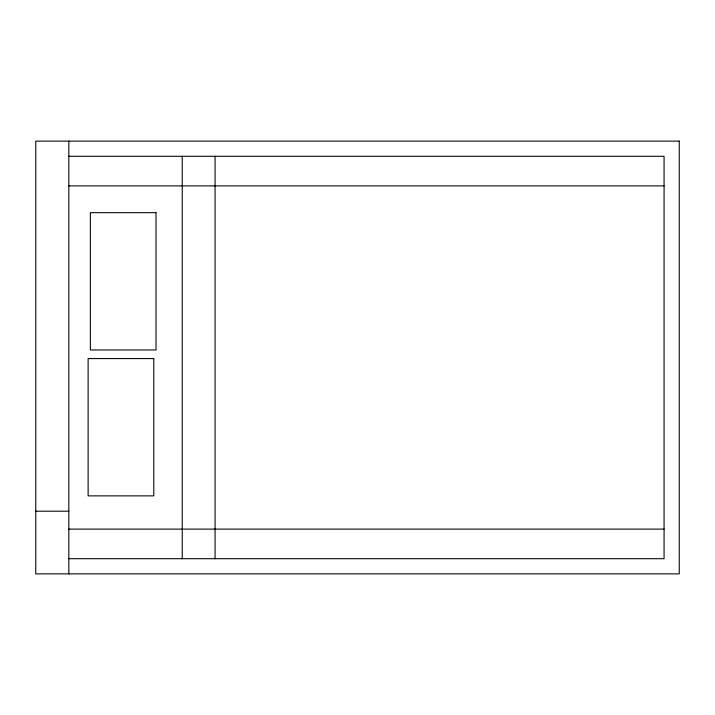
<?xml version="1.0" encoding="UTF-8"?>
<svg xmlns="http://www.w3.org/2000/svg" width="715" height="715" viewBox="0 0 715 715"><rect width="100%" height="100%" fill="white"/><g stroke="black" fill="none" stroke-linecap="round" stroke-linejoin="round"><path stroke-width="1.07" d="M68.828 156.299L664.074 156.299L664.074 558.701L68.828 558.701M68.828 185.882L664.074 185.882M35.75 511.198L68.828 511.198M68.828 529.118L664.074 529.118M215.072 156.299L215.072 558.701M182.236 156.299L182.236 558.701M68.828 141.123L68.828 573.877M679.25 141.123L35.75 141.123L35.75 573.877L679.25 573.877L679.25 141.123M156.022 212.668L90.367 212.668L90.367 349.957L156.022 349.957L156.022 212.668M153.788 358.581L88.124 358.581L88.124 495.87L153.788 495.87L153.788 358.581"/></g></svg>
